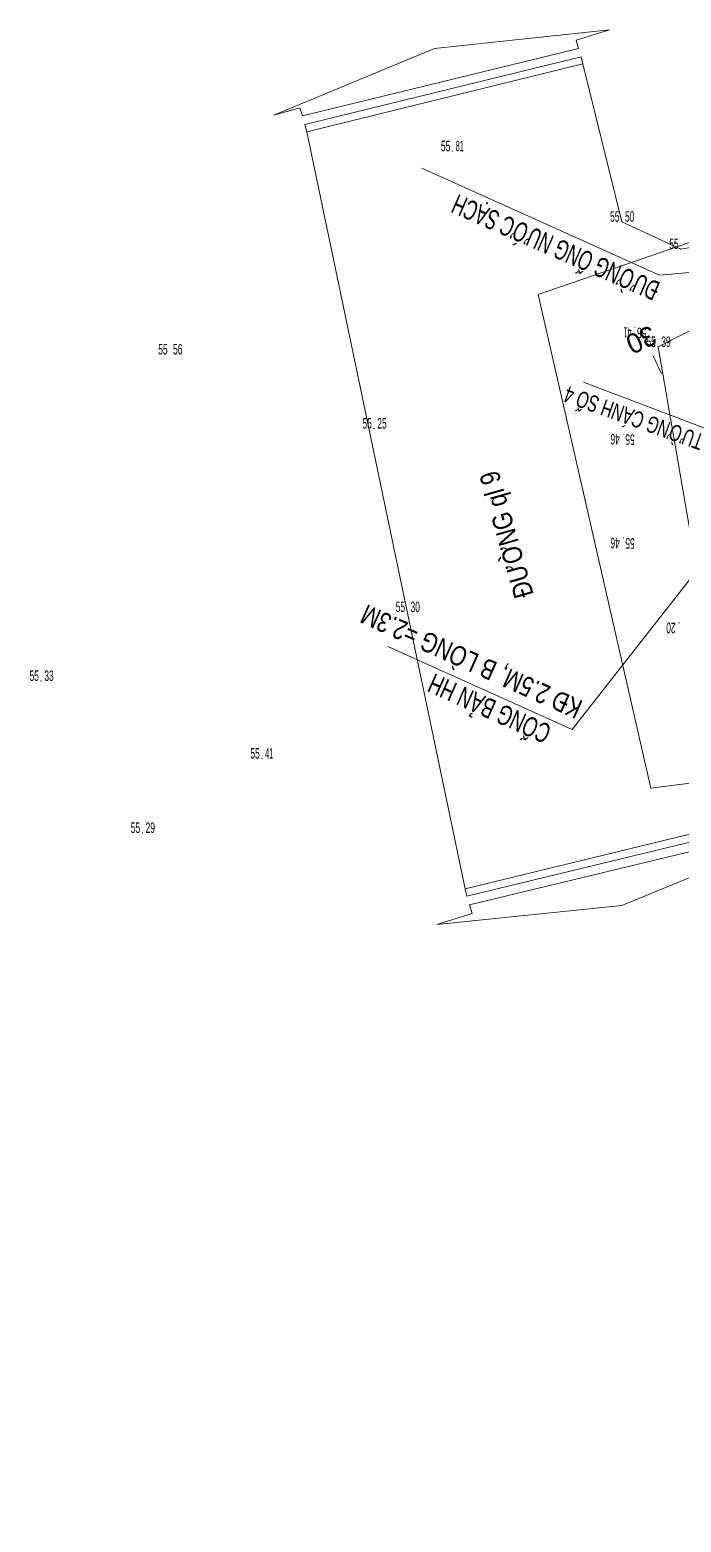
# Model space of a CAD drawing. Extents: x 2341 to 2734, y 4842 to 5070.
# Drawn here: x 2341.2 to 2390.8, y 4851.5 to 4965.2 of the extents above; entities that cross this region are included whole.
import ezdxf
from ezdxf.enums import TextEntityAlignment as Align

# ---------------------------------------------------------------- set-up
doc = ezdxf.new("R2010")
doc.units = 0
doc.header["$LTSCALE"] = 0.32
for name, color, linetype, lineweight in [('1', 7, 'Continuous', 13), ('2', 7, 'Continuous', 13), ('25', 7, 'Continuous', 13), ('3', 7, 'Continuous', 13), ('30', 7, 'Continuous', 13), ('32', 7, 'Continuous', 13), ('38', 7, 'Continuous', 13), ('39', 7, 'Continuous', 13), ('8', 7, 'Continuous', 13), ('9', 7, 'Continuous', 13)]:
    doc.layers.add(name, color=color, linetype=linetype, lineweight=lineweight)

msp = doc.modelspace()

# ---------------------------------------------------------------- linework, layer by layer
at = {"layer": '1'}
for centre in [(2373.393, 4955.923), (2386.283, 4950.551), (2390.781, 4948.475), (2351.866, 4940.444), (2389.049, 4941.017), (2367.419, 4934.802), (2369.951, 4920.83), (2342.059, 4915.589), (2358.878, 4909.676), (2349.771, 4904.015)]:
    msp.add_circle(centre, 0.01, dxfattribs=at)
at = {"layer": '2'}
for centre in [(2373.393, 4955.923), (2386.283, 4950.551), (2390.781, 4948.475), (2351.866, 4940.444), (2389.049, 4941.017), (2367.419, 4934.802), (2369.951, 4920.83), (2342.059, 4915.589), (2358.878, 4909.676), (2349.771, 4904.015)]:
    msp.add_circle(centre, 0.01, dxfattribs=at)
at = {"layer": '25'}
msp.add_line((2388.6858, 4940.3347), (2389.3148, 4938.9729), dxfattribs=at)
at = {"layer": '3'}
msp.add_line((2374.3595, 4899.769), (2362.2968, 4957.397), dxfattribs=at)
for points in [[(2419.6112, 4961.548), (2420.512, 4957.117), (2419.152, 4953.368), (2390.781, 4948.475), (2386.283, 4950.551), (2383.3197, 4962.5771)], [(2396.5752, 4905.1667), (2392.035, 4923.853), (2389.049, 4941.017), (2392.911, 4942.973), (2420.781, 4948.436), (2423.288, 4945.673), (2425.169, 4940.302), (2428.083, 4928.712), (2435.8802, 4900.0466)]]:
    msp.add_lwpolyline(points, dxfattribs=at)
at = {"layer": '30'}
for points in [[(2394.9266, 4946.9817), (2389.167, 4946.4978), (2371.0538, 4954.6256)], [(2395.8821, 4929.8447), (2392.8703, 4934.7459), (2383.3761, 4938.3334)], [(2394.6594, 4927.4022), (2382.512, 4911.9052), (2368.4673, 4918.2073)]]:
    msp.add_lwpolyline(points, dxfattribs=at)
at = {"layer": '32'}
for centre in [(2387.2895, 4942.4984), (2386.399, 4934.3815), (2386.4001, 4926.4714), (2390.6489, 4920.0076)]:
    msp.add_circle(centre, 0.01, dxfattribs=at)
at = {"layer": '38'}
for p, q in [((2362.2968, 4957.397), (2383.3197, 4962.5771)), ((2374.3595, 4899.769), (2396.5752, 4905.1667))]:
    msp.add_line(p, q, dxfattribs=at)
at = {"layer": '39'}
for points in [[(2385.3643, 4965.1638), (2382.8147, 4964.3669), (2382.9959, 4963.7326), (2361.9818, 4958.6049), (2361.7785, 4959.2164), (2359.7825, 4958.6704), (2372.0245, 4963.7543)], [(2361.9818, 4958.6049), (2382.9959, 4963.7326), (2382.8147, 4964.3669), (2385.3643, 4965.1638), (2372.0245, 4963.7543), (2359.7825, 4958.6704), (2361.7785, 4959.2164)], [(2385.3643, 4965.1638), (2382.8147, 4964.3669), (2382.9959, 4963.7326), (2361.9818, 4958.6049), (2361.7785, 4959.2164), (2359.7825, 4958.6704), (2372.0245, 4963.7543)], [(2361.9818, 4958.6049), (2382.9959, 4963.7326), (2382.8147, 4964.3669), (2385.3643, 4965.1638), (2372.0245, 4963.7543), (2359.7825, 4958.6704), (2361.7785, 4959.2164)], [(2385.3643, 4965.1638), (2382.8147, 4964.3669), (2382.9959, 4963.7326), (2361.9818, 4958.6049), (2361.7785, 4959.2164), (2359.7825, 4958.6704), (2372.0245, 4963.7543)], [(2361.9818, 4958.6049), (2382.9959, 4963.7326), (2382.8147, 4964.3669), (2385.3643, 4965.1638), (2372.0245, 4963.7543), (2359.7825, 4958.6704), (2361.7785, 4959.2164)], [(2362.2968, 4957.397), (2383.3197, 4962.5771), (2383.1886, 4963.1089), (2362.1606, 4957.9499)], [(2396.5752, 4905.1667), (2374.3595, 4899.769), (2374.4971, 4899.2076), (2396.7183, 4904.583)], [(2372.1957, 4897.0469), (2374.8903, 4897.8795), (2374.6999, 4898.5492), (2396.9061, 4903.8915), (2397.12, 4903.2459), (2399.2294, 4903.8155), (2386.2898, 4898.4915)], [(2396.9061, 4903.8915), (2374.6999, 4898.5492), (2374.8903, 4897.8795), (2372.1957, 4897.0469), (2386.2898, 4898.4915), (2399.2294, 4903.8155), (2397.12, 4903.2459)], [(2372.1957, 4897.0469), (2374.8903, 4897.8795), (2374.6999, 4898.5492), (2396.9061, 4903.8915), (2397.12, 4903.2459), (2399.2294, 4903.8155), (2386.2898, 4898.4915)], [(2396.9061, 4903.8915), (2374.6999, 4898.5492), (2374.8903, 4897.8795), (2372.1957, 4897.0469), (2386.2898, 4898.4915), (2399.2294, 4903.8155), (2397.12, 4903.2459)], [(2372.1957, 4897.0469), (2374.8903, 4897.8795), (2374.6999, 4898.5492), (2396.9061, 4903.8915), (2397.12, 4903.2459), (2399.2294, 4903.8155), (2386.2898, 4898.4915)], [(2396.9061, 4903.8915), (2374.6999, 4898.5492), (2374.8903, 4897.8795), (2372.1957, 4897.0469), (2386.2898, 4898.4915), (2399.2294, 4903.8155), (2397.12, 4903.2459)]]:
    msp.add_lwpolyline(points, close=True, dxfattribs=at)
at = {"layer": '8'}
msp.add_lwpolyline([(2546.4497, 4851.9196), (2520.0347, 4851.5404), (2502.157, 4858.4968), (2486.8403, 4865.5752), (2473.8434, 4880.044), (2464.1135, 4895.1583), (2460.6116, 4897.3264), (2450.2375, 4901.5471), (2432.9757, 4904.2169), (2418.6374, 4908.3828), (2409.5283, 4910.1154), (2388.5124, 4907.4229), (2379.9087, 4945.0234), (2417.8897, 4958.06), (2436.3346, 4948.2293), (2445.1788, 4945.6805), (2458.6095, 4942.5864), (2465.6163, 4940.3294), (2480.8864, 4931.8196), (2492.8545, 4924.4097), (2505.7422, 4904.3902), (2508.6897, 4901.1088), (2520.935, 4897.8033), (2529.8337, 4890.4632)], dxfattribs=at)

# ---------------------------------------------------------------- texts
at = {"layer": '1'}
for s, width, p in [('55', 0.6, (2372.514, 4955.923)), ('81', 0.45, (2373.643, 4955.923)), ('55', 0.6, (2385.404, 4950.551)), ('50', 0.6, (2386.533, 4950.551)), ('55', 0.6, (2389.902, 4948.475)), ('55', 0.6, (2388.17, 4941.017)), ('39', 0.6, (2389.299, 4941.017)), ('55', 0.6, (2350.987, 4940.444)), ('56', 0.6, (2352.116, 4940.444)), ('55', 0.6, (2366.54, 4934.802)), ('25', 0.6, (2367.669, 4934.802)), ('55', 0.6, (2369.072, 4920.83)), ('30', 0.6, (2370.201, 4920.83)), ('55', 0.6, (2341.18, 4915.589)), ('33', 0.6, (2342.309, 4915.589)), ('55', 0.6, (2357.999, 4909.676)), ('41', 0.45, (2359.128, 4909.676)), ('55', 0.6, (2348.892, 4904.015)), ('29', 0.6, (2350.021, 4904.015))]:
    msp.add_text(s, height=0.8, dxfattribs=dict(at, width=width)).set_placement(p)
at = {"layer": '2'}
for s, width, p in [('55', 0.6, (2372.514, 4955.923)), ('81', 0.45, (2373.643, 4955.923)), ('55', 0.6, (2385.404, 4950.551)), ('50', 0.6, (2386.533, 4950.551)), ('55', 0.6, (2389.902, 4948.475)), ('55', 0.6, (2388.17, 4941.017)), ('39', 0.6, (2389.299, 4941.017)), ('55', 0.6, (2350.987, 4940.444)), ('56', 0.6, (2352.116, 4940.444)), ('55', 0.6, (2366.54, 4934.802)), ('25', 0.6, (2367.669, 4934.802)), ('55', 0.6, (2369.072, 4920.83)), ('30', 0.6, (2370.201, 4920.83)), ('55', 0.6, (2341.18, 4915.589)), ('33', 0.6, (2342.309, 4915.589)), ('55', 0.6, (2357.999, 4909.676)), ('41', 0.45, (2359.128, 4909.676)), ('55', 0.6, (2348.892, 4904.015)), ('29', 0.6, (2350.021, 4904.015))]:
    msp.add_text(s, height=0.8, dxfattribs=dict(at, width=width)).set_placement(p)
at = {"layer": '25'}
msp.add_text('30', height=1.5, rotation=204.793, dxfattribs=at).set_placement((2387.4568, 4942.2455), align=Align.CENTER)
at = {"layer": '30'}
for s, rotation, width, p in [('ĐƯỜNG ỐNG NƯỚC SẠCH', 156.352, 0.65, (2389.2971, 4945.8941)), ('ĐƯỜNG ql 9', 105.963, 0.85, (2379.5942, 4922.1608)), ('KĐ 2.5M, B LÒNG =2.3M', 155.849, 0.8, (2383.4185, 4914.0323)), ('CỐNG BẢN HH', 155.849, 0.7, (2381.0426, 4912.1466))]:
    msp.add_text(s, height=1.5, rotation=rotation, dxfattribs=dict(at, width=width)).set_placement(p)
at = {"layer": '32'}
for s, width, p in [('41', 0.45, (2387.0395, 4942.5038)), ('55', 0.6, (2388.1683, 4942.4794)), ('46', 0.6, (2386.149, 4934.3869)), ('55', 0.6, (2387.2778, 4934.3625)), ('46', 0.6, (2386.1502, 4926.4768)), ('55', 0.6, (2387.279, 4926.4524)), ('20', 0.6, (2390.399, 4920.013))]:
    msp.add_text(s, height=0.8, rotation=178.765, dxfattribs=dict(at, width=width)).set_placement(p)
at = {"layer": '9', "width": 0.7}
msp.add_text('TƯỜNG CÁNH SỐ 4', height=1.25, rotation=160.305, dxfattribs=at).set_placement((2392.6393, 4934.3218))

doc.saveas('drawing.dxf')
